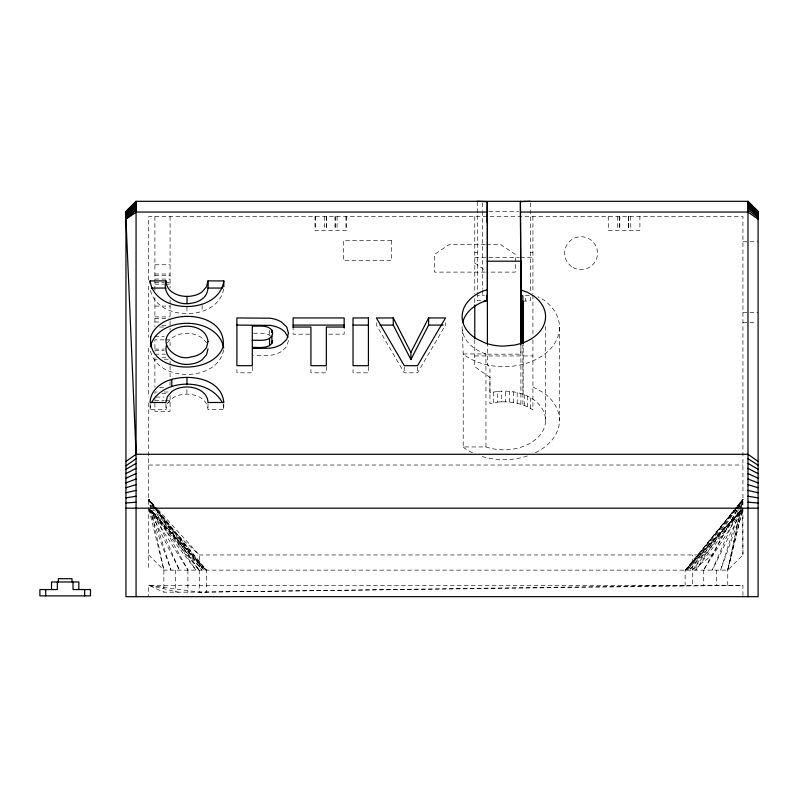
<?xml version="1.0" encoding="UTF-8"?>
<svg xmlns="http://www.w3.org/2000/svg" width="798" height="798" viewBox="0 0 798 798"><rect width="100%" height="100%" fill="white"/><g stroke="black" fill="none" stroke-linecap="round" stroke-linejoin="round"><path stroke-width="0.6" stroke-dasharray="3.99 2.99" d="M474.77 339.768L474.77 366.681L489.942 377.404L489.942 403.529L497.613 402.112L497.613 391.389C509.932 390.292 523.099 392.387 533.433 399.519A41.725 29.506 0 0 1 538.75 436.486A41.725 29.506 0 0 1 488.705 447.808L485.952 446.95L463.219 446.94L463.219 353.973L462.132 327.888M497.613 402.112L501.563 401.823L501.563 391.1M532.924 339.768L532.924 409.913C524.954 404.357 515.089 402.312 505.533 401.803L505.533 391.08M509.493 402.052L509.493 391.329M520.904 404.387L520.904 345.305M150.094 403.658L150.094 409.623L165.914 409.663L167.361 403.768L171.71 398.771A18.823 13.317 0 0 1 182.433 394.501C192.797 392.706 207.5 397.364 207.999 409.663L223.819 409.623L223.819 403.658M288.467 340.387L286.781 346.482L281.714 351.349A23.142 16.359 0 0 1 269.993 355.339L253.475 355.599M150.094 409.623L150.762 404.586M223.679 289.085C217.724 321.853 156.189 321.853 150.224 289.085M223.679 349.863C217.724 382.621 156.189 382.621 150.224 349.863M727.756 585.303L727.756 570.131L740.973 507.358M741.232 506.151L742.499 500.117L742.569 508.845M148.707 554.959L163.879 570.131L727.756 570.131L740.614 510.131M740.873 508.934L742.928 499.329L735.118 508.905M148.707 280.038L148.707 216.487L742.928 216.487L742.928 554.959L727.756 570.131L742.499 509.373L720.634 570.131L739.586 509.952M727.756 570.131L742.639 509.373M739.955 508.775L742.928 499.329L735.118 509.034L742.928 499.329L738.968 508.466M738.469 509.613L712.235 570.131L742.379 509.294M735.706 509.443L692.355 570.131L712.594 554.959L738.399 507.648M738.978 506.57L742.928 499.329L735.317 509.034M736.873 510.221L703.577 570.131L742.26 509.234M737.482 509.134L742.928 499.329L735.517 509.164M376.417 322.711L376.417 325.095L404.257 372.826L417.544 372.826L445.493 325.095L445.493 322.711M736.085 509.593L695.696 570.131L741.432 510.151L692.355 570.131M736.763 508.565L742.928 499.329L736.424 508.436M167.361 342.931C175.61 330.063 198.303 330.063 206.542 342.931M734.778 510.151L689.552 570.131L741.312 510.062M734.559 510.002L687.367 570.131L741.272 510.032L685.123 570.131L685.123 585.303M686.25 570.131L734.389 510.002M734.33 510.002L685.881 570.131L741.252 510.002M685.123 570.131L734.34 509.862M497.613 391.389L489.942 392.796L489.942 366.681L487.408 364.886L487.408 345.055M523.119 394.272L523.159 344.616M522.89 301.225L530.391 300.716L530.391 295.35L525.333 295.35L525.333 300.716M742.928 595.547L742.928 585.303L199.281 592.166L148.707 585.303L148.707 596.685M501.563 401.823L505.533 401.803M480.775 300.716L477.294 300.716L477.294 295.35L484.466 295.35M488.765 211.43L518.67 211.43M608.285 230.393L639.886 230.393L639.886 216.487M742.928 241.774L758.1 241.774M485.384 244.298L449.613 244.298L434.441 254.412L434.441 272.118L485.483 272.118M486.62 244.298L500.186 244.298L515.358 254.412L515.358 272.118L486.72 272.118M474.77 252.248L477.294 252.248M530.391 252.248L532.924 252.248M474.77 257.614L519.308 257.614M520.545 257.614L532.924 257.614M154.902 264.766L170.074 264.766M154.902 274.013L170.074 274.013M154.902 275.49L170.074 275.49M154.902 279.071L170.074 279.071M154.902 282.642L164.238 282.642M165.405 282.642L170.074 282.642M154.902 284.128L164.238 284.128M165.405 284.128L170.074 284.128M154.902 306.093L170.074 306.093M742.928 312.577L758.1 312.577M154.902 316.926L170.074 316.926M154.902 318.402L168.907 318.402M154.902 321.983L160.737 321.983M742.928 322.691L755.766 322.691M161.904 325.554L166.573 325.554M159.57 327.04L164.238 327.04M253.515 333.225C259.619 333.554 267.51 331.898 271.879 337.345M309.744 334.192L293.105 334.192L293.105 327.37M328.706 334.192L344.157 334.192L344.157 327.37M154.902 336.287L164.238 336.287M164.238 339.858L154.902 339.858L154.902 351.639M165.405 339.858L170.074 339.858L170.074 348.566M154.902 349.105L164.238 349.105M154.902 350.591L164.238 350.591M485.952 446.95L485.942 353.973L463.219 353.973L464.506 355.16A55.631 39.331 0 0 0 543.179 355.16A55.631 39.331 0 0 0 543.179 299.529L538.052 296.746M154.902 354.162L165.405 354.162M487.408 354.162L520.914 354.162L520.914 345.484M474.77 355.948L532.924 355.948M161.904 357.733L167.74 357.733M154.902 359.22L157.236 359.22M164.238 359.22L168.907 359.22M159.57 387.678L164.238 387.678M154.902 392.018L157.236 392.018M164.238 392.018L168.907 392.018M161.904 393.494L167.74 393.494M156.069 397.075L164.238 397.075M154.902 400.646L164.238 400.646M165.405 400.646L170.074 400.646M167.74 402.132L170.074 402.132M148.707 465.015L742.928 465.015M712.594 554.959L199.281 554.959L150.513 509.852M157.306 509.862L206.512 570.131L206.512 592.166L163.879 592.166L148.707 585.303L742.928 585.303M148.707 585.303L178.423 592.166M485.942 353.973L485.234 353.743A41.725 29.506 0 0 1 462.162 326.103M532.924 386.94L543.179 392.506A55.631 39.331 0 0 1 532.785 453.912M474.77 262.971L485.384 270.482M463.219 446.94L464.506 448.137A55.631 39.331 0 0 0 472.675 452.895M157.076 510.002L204.268 570.131L150.363 510.032L206.512 570.131M150.383 510.002L205.764 570.131L157.306 510.002M150.762 508.934L148.707 499.329L156.997 508.456M157.824 509.363L199.281 554.959L199.281 592.166L692.355 585.303L692.355 554.959M150.323 510.062L202.084 570.131L156.867 510.151M151.68 508.775L148.707 499.329L156.518 508.905M152.667 508.466L148.707 499.329L156.528 509.034M154.154 509.134L148.707 499.329L156.318 509.034M154.872 508.565L148.707 499.329L156.268 509.034M157.026 510.002L203.919 570.131M155.141 508.436L148.707 499.329L156.119 509.164M148.707 499.329L155.211 508.436M155.929 509.443L199.281 570.131L150.263 510.092L195.939 570.131L155.55 509.593M155.859 509.443L198.742 570.131M149.376 509.234L188.059 570.131L154.762 510.221M149.256 509.294L179.4 570.131L153.166 509.613M149.126 509.353L171.001 570.131L152.049 509.952M148.997 509.373L163.879 570.131L163.879 592.166M151.022 510.131L163.879 570.131M223.141 404.586L223.819 409.623M742.579 510.092L742.928 554.959M716.375 570.131L716.375 585.303M703.736 570.131L703.736 585.303M630.4 216.487L630.41 230.393M628.555 216.487L628.555 230.393M628.375 216.487L628.375 230.393M628.345 216.487L628.345 230.393M619.827 216.487L619.797 230.393M619.617 216.487L619.617 230.393M617.772 216.487L617.762 230.393M608.285 216.487L608.295 230.393M559.478 327.34L559.478 420.317M545.543 326.282L545.543 421.344M532.924 216.487L532.924 293.714M532.924 294.951L532.924 334.871M530.64 397.703L530.64 408.436M530.391 202.901L530.391 291.649M527.638 396.077L527.638 406.81M524.426 394.651L524.426 405.384M522.89 344.616L522.899 404.935M517.214 392.626L517.214 403.349M513.403 391.848L513.403 402.571M493.723 391.948L493.723 402.671M482.351 202.901L482.351 210.293M482.351 211.53L482.351 289.185M482.351 290.422L482.351 295.35M477.294 201.665L477.294 294.522M474.77 216.487L474.77 293.844M474.77 298.691L474.77 303.719M417.544 366.871L417.544 372.826M404.257 366.871L404.257 372.826M368.417 366.711L368.417 372.826L353.025 372.826L353.025 366.711M346.561 216.487L346.561 230.393L314.981 230.393L314.981 216.487M345.943 216.487L345.943 230.393M337.085 216.487L337.085 230.393M335.24 216.487L335.24 230.393M335.02 216.487L335.06 230.393M326.512 216.487L326.482 230.393M326.302 216.487L326.302 230.393M326.332 366.601L326.332 372.826L310.931 372.826L310.931 366.601M324.447 216.487L324.447 230.393M315.599 216.487L315.599 230.393M269.584 330.322L269.584 335.09M252.288 366.671L252.288 372.826L236.896 372.826L236.896 366.711M207.999 403.698L207.999 409.663M202.094 305.205L202.094 311.16M187.899 570.131L187.899 592.166M186.951 307.14L186.951 313.105M186.902 389.454L186.902 394.222M175.281 570.131L175.261 592.166M170.074 216.487L170.074 287.769M170.074 300.208L170.074 303.938M170.074 305.185L170.074 320.118M170.074 321.355L170.074 330.322M170.074 361.005L170.074 364.736M170.074 365.983L170.074 380.905M170.074 381.524L170.074 387.748M170.074 395.768L170.074 411.379L154.902 411.379L154.902 397.075M165.914 403.698L165.914 409.663M154.902 216.487L154.902 290.801M154.902 297.584L154.902 326.751M154.902 357.733L154.902 387.12M154.902 392.696L154.902 393.494M148.707 286.073L148.707 337.355M148.707 348.207L148.707 397.165M148.707 402.88L148.707 570.131M527.368 455.967A55.631 39.331 0 0 1 480.326 455.967M391.459 240.507L343.409 240.507L343.409 260.737L391.459 260.737L391.459 240.507M572.884 267.39A16.439 16.439 0 0 0 597.532 253.156A16.439 16.439 0 0 0 572.884 238.921A16.439 16.439 0 0 0 572.884 267.39"/><path stroke-width="1.2" d="M136.069 596.685L136.069 201.315L747.985 201.315L758.1 211.43L758.1 596.685L125.954 596.685L125.954 211.43L136.069 201.315M462.68 322.552A41.725 29.506 0 0 1 483.867 301.445L486.59 300.716L486.59 295.35L487.408 295.12L487.349 201.665L477.294 201.315M520.904 344.068L520.914 261.185L487.408 261.185M487.179 222.622L487.349 201.665L487.408 344.247M223.819 286.891L223.819 280.926L207.999 280.896L206.542 286.781L202.193 291.779A18.823 13.317 0 0 1 191.48 296.048C181.106 297.844 166.403 293.185 165.914 280.896L150.094 280.926L150.094 283.31M207.999 280.896C208.577 287.36 208.118 294.921 202.193 298.931A18.823 13.317 0 0 1 191.48 303.2C178.014 306.312 161.834 296.098 165.914 280.896M207.999 348.816L206.542 354.711L202.193 359.699A18.823 13.317 0 0 1 191.48 363.968C180.268 366.352 163.48 359.419 166.273 345.763M150.363 346.841C157.645 315.14 217.674 315.449 223.679 347.848M223.819 280.926C219.091 315.03 154.812 315.03 150.094 280.926M271.869 343.379L271.869 336.227L272.647 333.235L271.879 330.192C267.18 324.447 258.742 326.532 252.288 326.073L252.288 347.469C258.742 347.01 267.16 349.135 271.869 343.379L272.647 340.387M151.57 402.691C164.358 377.943 209.555 377.943 222.333 402.691M410.9 352.397L428.616 317.943L445.493 317.943L417.544 365.674L404.257 365.674L376.417 317.943L393.284 317.943L410.9 352.397L410.9 359.549L428.616 325.095L428.616 317.943M125.954 211.53L136.069 201.455M125.954 211.829L136.069 201.874M252.288 340.317C258.742 339.858 267.16 341.983 271.869 336.227M125.954 212.308L136.069 202.562M125.954 213.026L136.069 203.52M125.954 461.444L136.069 454.291L125.954 219.191L136.069 209.884L125.954 217.635M125.954 213.914L136.069 204.747M125.954 214.981L136.069 206.223M125.954 216.228L136.069 207.939M125.954 465.833L136.069 458.68M125.954 219.191L136.388 212.039L487.408 212.039M125.954 469.334L136.069 463.389M125.954 473.603L136.069 468.356M125.954 478.172L136.069 473.583M125.954 482.89L136.069 479.019M171.819 379.389C161.086 382.112 150.313 390.571 150.094 402.471L165.914 402.511L167.361 396.616L171.71 391.619A18.823 13.317 0 0 1 182.433 387.349C192.797 385.554 207.5 390.212 207.999 402.511L223.819 402.471C221.465 378.611 190.732 374.122 171.819 379.389L171.819 386.541M125.954 487.758L136.069 484.635M487.408 289.774L483.867 290.711A41.725 29.506 0 0 0 463.458 309.205L462.68 311.828A41.725 29.506 0 0 0 475.877 338.502L485.234 343.02A41.725 29.506 0 0 0 503.508 346.113L514.74 345.095L521.842 343.23A41.725 29.506 0 0 0 533.433 295.809L527.628 292.377L520.904 289.953L520.406 201.315M125.954 492.755L136.069 490.391M125.954 497.842L136.069 496.256M125.954 502.999L136.069 502.201M151.311 288.078L165.914 288.048M520.406 212.049L747.985 212.049L758.1 219.201M484.266 300.716L486.59 300.716M236.896 325.095L269.993 325.365A23.142 16.359 0 0 1 281.714 329.355L284.667 331.629L288.048 337.155M293.105 325.095L344.157 325.095M353.025 325.095L368.417 325.095M380.028 325.095L393.284 325.095L410.9 359.549M428.616 325.095L443.08 325.095M293.105 327.05L310.931 327.05L310.931 365.674L326.332 365.674L326.332 327.05L344.157 327.05M136.069 454.291L747.985 454.291L758.1 461.444M125.954 508.186L758.1 508.186M207.999 288.048L222.602 288.078M747.985 502.201L758.1 502.999M747.985 496.256L758.1 497.842M747.985 490.391L758.1 492.755M520.904 300.676L522.89 301.225L522.89 343.379M747.985 484.635L758.1 487.758M747.985 479.019L758.1 482.89M747.985 473.583L758.1 478.172M747.985 468.356L758.1 473.643M747.985 463.389L758.1 469.334M747.985 458.68L758.1 465.214M747.985 201.315L747.985 209.884L758.1 217.635M747.985 207.939L758.1 216.228M747.985 206.223L758.1 214.981M747.985 204.747L758.1 213.914M747.985 203.52L758.1 213.026M747.985 202.562L758.1 212.338M747.985 201.874L758.1 211.829M747.985 201.455L758.1 211.53M523.149 343.379L522.86 295.868L520.904 295.32L520.406 201.665L530.391 201.315M747.985 209.884L747.985 596.685M520.914 261.185L520.914 344.247M474.77 304.946L474.77 338.522M393.284 317.943L393.284 325.095M344.157 327.37L344.157 317.943L293.105 317.943L293.105 327.37M271.879 330.192L271.879 332.576M269.534 338.492L269.534 345.644M187.011 296.327L187.011 303.479M186.951 377.444L186.951 384.596M84.658 589.552L84.658 595.877M78.842 589.552L78.842 581.971L51.531 581.971L51.531 589.552M73.027 581.971L73.027 589.552L90.473 589.552L90.473 595.877L39.9 595.877L39.9 589.552L57.346 589.552L57.346 581.971M72.01 581.971L72.01 578.71L58.354 578.71L58.354 581.971M45.715 589.552L45.715 595.877M207.999 341.664L206.542 347.559L202.193 352.546A18.823 13.317 0 0 1 191.48 356.816C176.438 362.172 155.909 343.07 171.71 330.811C183.021 322.422 206.393 325.185 207.999 341.664M288.467 333.235L286.781 339.33L281.714 344.197A23.142 16.359 0 0 1 269.993 348.187L252.288 348.447L252.288 365.674L236.896 365.674L236.896 317.943L269.993 318.212A23.142 16.359 0 0 1 281.714 322.202L286.781 327.08L288.467 333.235M150.762 336.666C146.214 373.614 212.637 376.736 223.141 346.731C227.669 309.814 161.316 306.701 150.762 336.666M368.417 317.943L353.025 317.943L353.025 365.674L368.417 365.674L368.417 317.943"/></g></svg>
